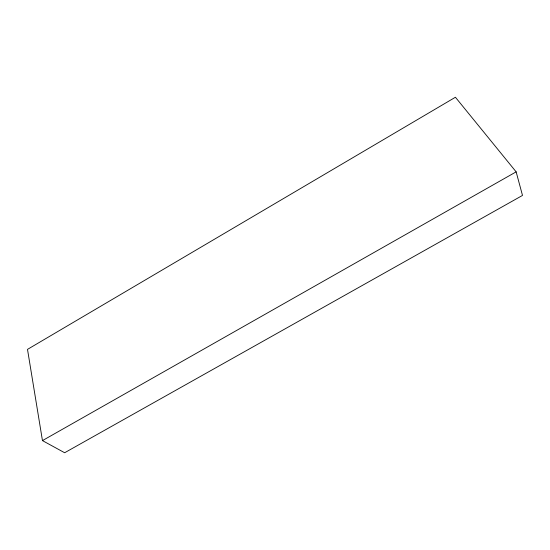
<?xml version="1.0" encoding="UTF-8"?>
<svg xmlns="http://www.w3.org/2000/svg" width="550" height="550" viewBox="0 0 550 550"><rect width="100%" height="100%" fill="white"/><g stroke="black" fill="none" stroke-linecap="round" stroke-linejoin="round"><path stroke-width="0.82" d="M42.46 440.605L516.141 171.854L455.421 97.254L27.5 349.381L42.46 440.605L64.646 452.746L522.5 195.429L516.141 171.854"/></g></svg>
